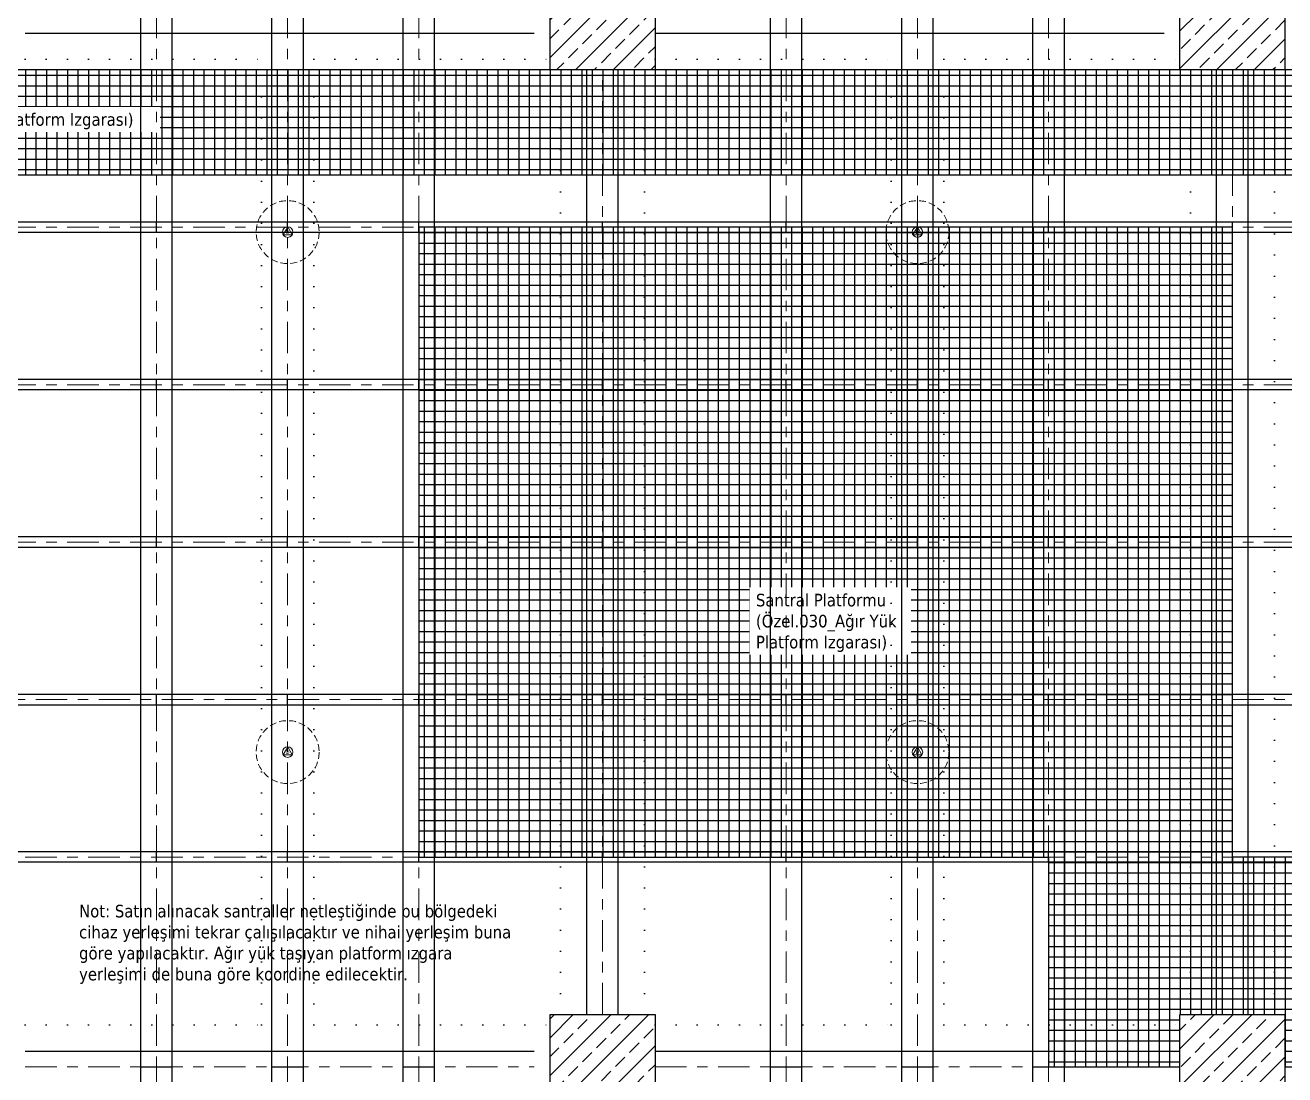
# Model space of a CAD drawing. Header units: centimetres. Extents: x 405564 to 502064, y 46284 to 60634.
# Drawn here: x 447750 to 448950, y 55075 to 56075 of the extents above; entities that cross this region are included whole.
import ezdxf
from ezdxf import colors
from ezdxf.entities.mleader import LeaderData, LeaderLine
from ezdxf.enums import TextEntityAlignment as Align
from ezdxf.math import Vec2, Vec3
from ezdxf.xclip import XClip

# ---------------------------------------------------------------- set-up
doc = ezdxf.new("R2010")
doc.units = ezdxf.units.CM
doc.header["$XCLIPFRAME"] = 0
for name, pattern in [('ACAD_ISO07W100', [3, 0, -3]), ('DOT', [0.25, 0, -0.25]), ('HIDDEN', [9.525, 6.35, -3.175]), ('XKITLINE03', [6, 3, -1, 1, -1])]:
    doc.linetypes.add(name, pattern=pattern)
doc.layers.get('0').update_dxf_attribs({"color": 8, "lineweight": 9})
for name, color, linetype, lineweight in [('0-KRCN-AYDINLATMA-130426', 8, 'Continuous', 9), ('0-KRCN-MİMARİ-220526', 8, 'Continuous', 9), ('OL_Ic', 8, 'Continuous', 9)]:
    doc.layers.add(name, color=color, linetype=linetype, lineweight=lineweight)
for name, color, linetype in [('AS_DOS_TERAS_UST', 8, 'ACAD_ISO07W100'), ('AS_DUV', 8, 'Continuous'), ('AS_PRFL_CELIK', 8, 'Continuous'), ('AS_PRFL_CELIK AKS', 8, 'Continuous'), ('AS_PRFL_CELIK KEDI YOLU', 8, 'Continuous'), ('AS_PRFL_CELIK PLATFORM IZGARA', 8, 'Continuous'), ('AS_PYZ_BINA', 8, 'Continuous'), ('AS_TA_BETONARME', 5, 'Continuous'), ('AS_TA_TARAMA', 8, 'Continuous'), ('AS_YAZI', 8, 'Continuous')]:
    doc.layers.add(name, color=color, linetype=linetype)
doc.styles.add('2', font='arial.ttf', dxfattribs={"width": 0.9, "height": 200})
doc.styles.add('MtXpl_Tahoma', font='tahoma.ttf')
doc.styles.add('Normal_ITL', font='swissi.ttf')
pattern_1 = [(0, (-443149.746, -16832.563), (0, 10), []), (90, (-443149.746, -16832.563), (-10, 6e-16), [])]
pattern_2 = [(225, (17560.68, -7819.299), (17.96051, -17.96051), []), (225, (17542.72, -7819.299), (17.96051, -17.96051), [12.7, -6.35])]

# ---------------------------------------------------------------- blocks, each defined once
blk = doc.blocks.new('KD')
at = {"layer": '0-KRCN-AYDINLATMA-130426'}
for p, q in [((0, 5), (-4.3, -2.5)), ((4.3, -2.5), (0, 5)), ((4.3, -2.5), (-4.3, -2.5))]:
    blk.add_line(p, q, dxfattribs=at)
at = {"layer": '0-KRCN-AYDINLATMA-130426', "linetype": 'HIDDEN'}
blk.add_circle((0, 0), 30, dxfattribs=at)
at = {"layer": '0-KRCN-AYDINLATMA-130426'}
blk.add_circle((0, 0), 5, dxfattribs=at)
at = {"layer": '0-KRCN-AYDINLATMA-130426', "style": '2'}
blk.add_text('D', height=3.36, dxfattribs=at).set_placement((0, 0), align=Align.MIDDLE_CENTER)
blk = doc.blocks.new('G$C27E741DA')
at = {"layer": '0-KRCN-AYDINLATMA-130426'}
for p in [(9935.7, 8743.9), (10535.7, 8743.9), (9935.7, 8248.5), (10535.7, 8248.5)]:
    blk.add_blockref('KD', p, dxfattribs=at)
blk = doc.blocks.new('PLATFORM IZGARASI VE KEDI YOLU YERLESIMI')
at = {"layer": 'AS_PRFL_CELIK KEDI YOLU', "transparency": 33554687}
h = blk.add_hatch(dxfattribs=at)
h.set_pattern_fill('_USER', color=15, scale=10, double=1, pattern_type=0)
h.set_pattern_definition(pattern_1)
h.paths.add_polyline_path([(7550, -2400), (7500, -2400), (7500, -2300), (7550, -2300), (7550, -1900), (7975, -1900), (7975, -2175), (8100, -2175), (8100, -1900), (8100, -1800), (8100, -1250), (7975, -1250), (7975, -1800), (7125, -1800), (7125, -950), (7250, -950), (7250, -750), (7125, -750), (7125, -800), (6050, -800), (6050, -750), (5924.6, -750), (5924.6, -800), (3050, -800), (3050, -550), (2925, -550), (2925, -800), (1975, -800), (1975, -550), (1850, -550), (1850, -800), (1125, -800), (1125, -900), (1250, -900), (1250, -950), (1375, -950), (1375, -900), (6950, -900), (6950, -1250), (6775, -1250), (6775, -1400), (6950, -1400), (6950, -1700), (7000, -1700), (7000, -1800), (3900, -1800), (3900, -1700), (3950, -1700), (3950, -1550), (3775, -1550), (3775, -1800), (615, -1800), (615, -1900), (1190, -1900), (1190, -1940), (1290, -1940), (1290, -1900), (2450, -1900), (2450, -2175), (1725, -2175), (1725, -2700), (1550, -2700), (1550, -2850), (1850, -2850), (1850, -2275), (2575, -2275), (2575, -1900), (3350, -1900), (3350, -2300), (3400, -2300), (3400, -2400), (3350, -2400), (3350, -3300), (3400, -3300), (3400, -3400), (3350, -3400), (3350, -3556.2), (3525, -3556.2), (3525, -3000), (3650, -3000), (3650, -2850), (3525, -2850), (3525, -1900), (4850, -1900), (4850, -2350), (4725, -2350), (4725, -2545), (4850, -2545), (4850, -2850), (4975, -2850), (4975, -1900), (7375, -1900), (7375, -2350), (7000, -2350), (7000, -2400), (6950, -2400), (6950, -3000), (6775, -3000), (6775, -2850), (6650, -2850), (6650, -3000), (6650, -3150), (6950, -3150), (6950, -3300), (7000, -3300), (7000, -3400), (6950, -3400), (6950, -4337.5), (6525, -4337.5), (6525, -4493.7), (7125, -4493.7), (7125, -3712.5), (7250, -3712.5), (7250, -3556.2), (7125, -3556.2), (7125, -2550), (7375, -2550), (7375, -2700), (7975, -2700), (7975, -3000), (8100, -3000), (8100, -2550), (7550, -2550)])
at = {"layer": 'AS_PRFL_CELIK PLATFORM IZGARA', "transparency": 33554687}
h = blk.add_hatch(dxfattribs=at)
h.set_pattern_fill('_USER', color=256, scale=10, double=1, pattern_type=0)
h.set_pattern_definition(pattern_1)
h.paths.add_polyline_path([(5750, -950), (4975, -950), (4975, -1550), (5575, -1550), (5575, -1750), (5700, -1750), (5700, -1700), (5800, -1700), (5800, -1750), (6050, -1750), (6050, -1550), (5750, -1550)])
at = {"layer": 'AS_PRFL_CELIK KEDI YOLU', "color": 4}
for points in [[(7500, -2400), (7500, -2300), (7550, -2300), (7550, -1900), (7975, -1900), (7975, -2175), (8100, -2175), (8100, -1900), (8100, -1800), (8100, -1250), (7975, -1250), (7975, -1800), (7125, -1800), (7125, -950), (7250, -950), (7250, -750), (7125, -750), (7125, -800), (6050, -800), (6050, -750), (5924.6, -750), (5924.6, -800), (3050, -800)], [(1375, -900), (6950, -900), (6950, -1250), (6775, -1250), (6775, -1400), (6950, -1400), (6950, -1700), (7000, -1700), (7000, -1800), (3900, -1800), (3900, -1700), (3950, -1700), (3950, -1550), (3775, -1550), (3775, -1800), (615, -1800)]]:
    blk.add_lwpolyline(points, dxfattribs=at)
at = {"layer": 'AS_PRFL_CELIK PLATFORM IZGARA'}
blk.add_lwpolyline([(5575, -1750), (5700, -1750), (5700, -1700), (5800, -1700), (5800, -1750), (6050, -1750), (6050, -1550), (5750, -1550), (5750, -950), (4975, -950), (4975, -1550), (5575, -1550)], close=True, dxfattribs=at)
at = {"layer": 'AS_YAZI', "char_height": 12, "attachment_point": 1, "style": 'MtXpl_Tahoma', "bg_fill": 3, "box_fill_scale": 1.5, "bg_fill_color": 256, "bg_fill_transparency": 0}
for s, insert, width in [('{\\fTahoma|b0|i0|c162|p34;Kedi Yolu (Özel.030_Ağır Yük Platform Izgarası)}', (4369.4, -841.3), 353.107), ('{\\fTahoma|b0|i0|c162|p34;Santral Platformu (Özel.030_Ağır Yük Platform Izgarası)}', (5296.1, -1299.2), 141.875), ('Not: Satın alınacak santraller netleştiğinde bu bölgedeki cihaz yerleşimi tekrar çalışılacaktır ve nihai yerleşim buna göre yapılacaktır. Ağır yük taşıyan platform ızgara yerleşimi de buna göre koordine edilecektir.', (4651.3, -1595.5), 410.492)]:
    blk.add_mtext(s, dxfattribs=dict(at, insert=insert, width=width))
blk = doc.blocks.new('A$C48c69b65')
at = {"layer": 'AS_PRFL_CELIK'}
for p, q in [((4710, -1750), (4710, -140)), ((4740, -1750), (4740, -140)), ((4835, -1750), (4835, -140)), ((4865, -1750), (4865, -140)), ((4960, -1750), (4960, -140)), ((4990, -1750), (4990, -140)), ((5310, -1750), (5310, -140)), ((5340, -1750), (5340, -140)), ((5435, -1750), (5435, -140)), ((5465, -1750), (5465, -140)), ((5560, -1750), (5560, -140)), ((5590, -1750), (5590, -140)), ((4600, -765), (5085, -765)), ((5200, -765), (5685, -765)), ((5135, -1700), (5135, -800)), ((5165, -1700), (5165, -800)), ((5735, -1700), (5735, -800)), ((5765, -1700), (5765, -800)), ((7535, -945), (260, -945)), ((4725, -955), (4725, -945)), ((4850, -955), (4850, -945)), ((4975, -955), (4975, -945)), ((5150, -955), (5150, -945)), ((5325, -955), (5325, -945)), ((5450, -955), (5450, -945)), ((5575, -955), (5575, -945)), ((5750, -955), (5750, -945)), ((7535, -955), (260, -955)), ((7535, -1095), (260, -1095)), ((4725, -1105), (4725, -1095)), ((4850, -1105), (4850, -1095)), ((4975, -1105), (4975, -1095)), ((5150, -1105), (5150, -1095)), ((5325, -1105), (5325, -1095)), ((5450, -1105), (5450, -1095)), ((5575, -1105), (5575, -1095)), ((5750, -1105), (5750, -1095)), ((7535, -1105), (260, -1105)), ((7535, -1245), (260, -1245)), ((4725, -1255), (4725, -1245)), ((4850, -1255), (4850, -1245)), ((4975, -1255), (4975, -1245)), ((5150, -1255), (5150, -1245)), ((5325, -1255), (5325, -1245)), ((5450, -1255), (5450, -1245)), ((5575, -1255), (5575, -1245)), ((5750, -1255), (5750, -1245)), ((7535, -1255), (260, -1255)), ((7535, -1395), (1600, -1395)), ((4725, -1405), (4725, -1395)), ((4850, -1405), (4850, -1395)), ((4975, -1405), (4975, -1395)), ((5150, -1405), (5150, -1395)), ((5325, -1405), (5325, -1395)), ((5450, -1405), (5450, -1395)), ((5575, -1405), (5575, -1395)), ((5750, -1405), (5750, -1395)), ((1600, -1405), (7535, -1405)), ((7535, -1545), (1600, -1545)), ((4725, -1555), (4725, -1545)), ((4850, -1555), (4850, -1545)), ((4975, -1555), (4975, -1545)), ((5150, -1555), (5150, -1545)), ((5325, -1555), (5325, -1545)), ((5450, -1555), (5450, -1545)), ((5575, -1555), (5575, -1545)), ((5750, -1555), (5750, -1545)), ((7535, -1555), (1600, -1555)), ((4600, -1735), (5085, -1735)), ((5200, -1735), (5685, -1735)), ((4710, -2350), (4710, -1750)), ((4710, -1750), (4740, -1750)), ((4710, -1750), (4740, -1750)), ((4740, -2350), (4740, -1750)), ((4835, -2350), (4835, -1750)), ((4835, -1750), (4865, -1750)), ((4835, -1750), (4865, -1750)), ((4865, -2350), (4865, -1750)), ((4960, -2350), (4960, -1750)), ((4960, -1750), (4990, -1750)), ((4960, -1750), (4990, -1750)), ((4990, -2350), (4990, -1750)), ((5310, -2350), (5310, -1750)), ((5310, -1750), (5340, -1750)), ((5310, -1750), (5340, -1750)), ((5340, -2350), (5340, -1750)), ((5435, -2350), (5435, -1750)), ((5435, -1750), (5465, -1750)), ((5435, -1750), (5465, -1750)), ((5465, -2350), (5465, -1750)), ((5560, -2350), (5560, -1750)), ((5560, -1750), (5590, -1750)), ((5560, -1750), (5590, -1750)), ((5590, -2350), (5590, -1750))]:
    blk.add_line(p, q, dxfattribs=at)
at = {"layer": 'AS_PRFL_CELIK AKS', "linetype": 'XKITLINE03', "lineweight": 0, "ltscale": 10}
for p, q in [((4725, -140), (4725, -1750)), ((4850, -140), (4850, -1750)), ((4975, -140), (4975, -1750)), ((5325, -140), (5325, -1750)), ((5450, -140), (5450, -1750)), ((5575, -140), (5575, -1750)), ((5150, -1700), (5150, -800)), ((5750, -1700), (5750, -800)), ((260, -950), (7535, -950)), ((260, -1100), (7535, -1100)), ((260, -1250), (7535, -1250)), ((1550, -1400), (7535, -1400)), ((1600, -1550), (7535, -1550)), ((4600, -1750), (5085, -1750)), ((4725, -1750), (4725, -2350)), ((4850, -1750), (4850, -2350)), ((4975, -1750), (4975, -2350)), ((5200, -1750), (5685, -1750)), ((5325, -1750), (5325, -2350)), ((5450, -1750), (5450, -2350)), ((5575, -1750), (5575, -2350))]:
    blk.add_line(p, q, dxfattribs=at)
blk = doc.blocks.new('A$Ca63a641c')
at = {"layer": 'AS_PYZ_BINA'}
ml = blk.add_multileader_mtext('Standard', dxfattribs=at)
ml.set_content('EST boyalı panel çit ve panel çit kapı (AS 51.101)', color=256, style='Normal_ITL')
ml.set_leader_properties()
ml.build(insert=Vec2(0, 0))
ml.multileader.update_dxf_attribs({"dogleg_length": 0.379, "arrow_head_size": 17, "scale": 75})
ctx = ml.context
ctx.base_point, ctx.scale, ctx.char_height, ctx.arrow_head_size, ctx.landing_gap_size, ctx.plane_origin = Vec3(140.5, 464.3), 75, 20, 17, 14.2, Vec3(92.5, 620.1)
notes = []
notes.append((ctx, [(0, (1, 1, 0), (112.1, 464.3), (1, 0), 28.4, [(0, [(68.5, 410)], 0, [])])]))
ctx.mtext.insert, ctx.mtext.width, ctx.mtext.flow_direction = Vec3(154.7, 477.5), 604.563, 5
for ctx, leaders in notes:
    for number, flags, end, landing, length, lines in leaders:
        leader = LeaderData()
        leader.index, (leader.has_last_leader_line, leader.has_dogleg_vector, leader.attachment_direction) = number, flags
        leader.last_leader_point, leader.dogleg_vector, leader.dogleg_length = Vec3(end), Vec3(landing), length
        for number, points, colour, breaks in lines:
            line = LeaderLine()
            line.index, line.vertices, line.color, line.breaks = number, Vec3.list(points), colors.encode_raw_color(colour), breaks
            leader.lines.append(line)
        ctx.leaders.append(leader)
blk = doc.blocks.new('A$C85dec720')
at = {"layer": 'OL_Ic'}
blk.add_blockref('A$Ca63a641c', (5315.08, 5344.25, 28.4), dxfattribs=at)
blk = doc.blocks.new('A$C6A10300A')
at = {"layer": 'AS_DUV'}
ref = blk.add_blockref('A$C85dec720', (28900.96, -17748.98), dxfattribs=dict(at, rotation=105.0255580063709))
XClip(ref).set_block_clipping_path([(6220.3367769278, 6783.7313721173), (4126.4071464743, -1017.0000000052), (7354.8298234051, -1883.5969356479), (9448.7594538586, 5917.1344364745)])
at = {"layer": 'AS_PRFL_CELIK'}
blk.add_blockref('PLATFORM IZGARASI VE KEDI YOLU YERLESIMI', (5085.68, -3801.45), dxfattribs=at)
at = {"layer": 'AS_TA_TARAMA'}
h = blk.add_hatch(dxfattribs=at)
h.set_pattern_fill('ANSI33', color=256, scale=4, angle=180)
h.set_pattern_definition(pattern_2)
h.paths.add_polyline_path([(10185.68, -4501.45), (10285.68, -4501.45), (10285.68, -4601.45), (10185.68, -4601.45)])
h = blk.add_hatch(dxfattribs=at)
h.set_pattern_fill('ANSI33', color=256, scale=4, angle=180)
h.set_pattern_definition(pattern_2)
h.paths.add_polyline_path([(10785.68, -4501.45), (10885.68, -4501.45), (10885.68, -4601.45), (10785.68, -4601.45)])
h = blk.add_hatch(dxfattribs=at)
h.set_pattern_fill('ANSI33', color=256, scale=4, angle=180)
h.set_pattern_definition(pattern_2)
h.paths.add_polyline_path([(10185.68, -5501.45), (10285.68, -5501.45), (10285.68, -5601.45), (10185.68, -5601.45)])
h = blk.add_hatch(dxfattribs=at)
h.set_pattern_fill('ANSI33', color=256, scale=4, angle=180)
h.set_pattern_definition(pattern_2)
h.paths.add_polyline_path([(10785.68, -5501.45), (10885.68, -5501.45), (10885.68, -5601.45), (10785.68, -5601.45)])
at = {"layer": 'AS_DOS_TERAS_UST', "linetype": 'DOT', "ltscale": 80}
for p, q in [((9685.68, -4591.45), (9910.68, -4591.45)), ((9910.68, -5511.45), (9910.68, -4591.45)), ((9960.68, -4591.45), (10185.68, -4591.45)), ((9960.68, -5511.45), (9960.68, -4591.45)), ((10285.68, -4591.45), (10510.68, -4591.45)), ((10510.68, -5511.45), (10510.68, -4591.45)), ((10560.68, -4591.45), (10785.68, -4591.45)), ((10560.68, -5511.45), (10560.68, -4591.45)), ((10885.68, -4591.45), (11110.68, -4591.45)), ((10195.68, -5501.45), (10195.68, -4601.45)), ((10275.68, -5501.45), (10275.68, -4601.45)), ((10795.68, -5501.45), (10795.68, -4601.45)), ((10875.68, -5501.45), (10875.68, -4601.45)), ((9685.68, -5511.45), (9910.68, -5511.45)), ((9960.68, -5511.45), (10185.68, -5511.45)), ((10285.68, -5511.45), (10510.68, -5511.45)), ((10560.68, -5511.45), (10785.68, -5511.45)), ((10885.68, -5511.45), (11110.68, -5511.45))]:
    blk.add_line(p, q, dxfattribs=at)
at = {"layer": 'AS_TA_BETONARME'}
for points in [[(10185.68, -4501.45), (10285.68, -4501.45), (10285.68, -4601.45), (10185.68, -4601.45)], [(10785.68, -4501.45), (10885.68, -4501.45), (10885.68, -4601.45), (10785.68, -4601.45)], [(10185.68, -5501.45), (10285.68, -5501.45), (10285.68, -5601.45), (10185.68, -5601.45)], [(10785.68, -5501.45), (10885.68, -5501.45), (10885.68, -5601.45), (10785.68, -5601.45)]]:
    blk.add_lwpolyline(points, close=True, dxfattribs=at)
blk.add_blockref('A$C48c69b65', (5085.68, -3801.45))

msp = doc.modelspace()

# ---------------------------------------------------------------- block references
at = {"layer": '0-KRCN-AYDINLATMA-130426'}
msp.add_blockref('G$C27E741DA', (438064.1, 47134), dxfattribs=at)

# ---------------------------------------------------------------- next in the draw order: block references
at = {"layer": '0-KRCN-MİMARİ-220526'}
msp.add_blockref('A$C6A10300A', (438064.1, 60634), dxfattribs=at)

doc.saveas('drawing.dxf')
